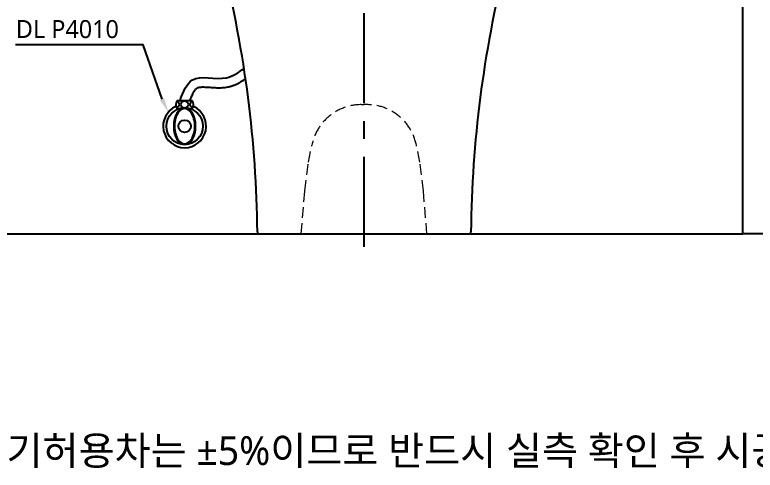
# Model space of a CAD drawing. Extents: x 5956 to 12061, y 2783 to 5292.
# Drawn here: x 10340 to 11371, y 2783 to 3417 of the extents above; entities that cross this region are included whole.
import ezdxf

# ---------------------------------------------------------------- set-up
doc = ezdxf.new("R2010")
doc.units = 0
doc.header["$LTSCALE"] = 20
doc.header["$MEASUREMENT"] = 0
doc.linetypes.add('CENTER', pattern=[2, 1.25, -0.25, 0.25, -0.25])
doc.linetypes.add('HIDDEN', pattern=[0.375, 0.25, -0.125])
doc.layers.get('0').update_dxf_attribs({"linetype": 'CONTINUOUS'})
for name, color, linetype in [('2', 2, 'CONTINUOUS'), ('3', 3, 'CONTINUOUS'), ('4', 4, 'CONTINUOUS'), ('6', 6, 'CONTINUOUS')]:
    doc.layers.add(name, color=color, linetype=linetype)
doc.styles.add('GHS', font='romans', dxfattribs={"bigfont": 'ghs'})
doc.styles.add('ROMANS', font='NanumGothic.ttf', dxfattribs={"height": 10.144927})

msp = doc.modelspace()

# ---------------------------------------------------------------- linework, layer by layer
at = {"color": 1, "linetype": 'CENTER', "ltscale": 5}
msp.add_line((10826.1, 3094), (10826.1, 3726.3), dxfattribs=at)
at = {"color": 7}
msp.add_line((10680.4, 3111.8), (10971.8, 3111.8), dxfattribs=at)
for centre, radius, start, end in [((9081.6, 3098.5), 1595.9, 0.584, 14.0382), ((12570.7, 3098.5), 1595.9, 165.9618, 179.416), ((10680.4, 3114.8), 3, 180.584, 270), ((10971.8, 3114.8), 3, 270, 359.416)]:
    msp.add_arc(centre, radius, start, end, dxfattribs=at)
at = {"color": 4}
msp.add_spline([(10569.8, 3297.8), (10586.8, 3326.2), (10634.2, 3329.3), (10658.8, 3342.2)], degree=3, dxfattribs=at)
msp.add_open_spline([(10583.6, 3297.8), (10583.9, 3298.4), (10584.1, 3299), (10585.2, 3301.8), (10586, 3303.8), (10587.7, 3307.4), (10588.6, 3309.1), (10590, 3311.4), (10590.6, 3312.2), (10591.7, 3313.5), (10592.1, 3314), (10592.7, 3314.5), (10592.9, 3314.7), (10593.1, 3314.8), (10593.2, 3314.9), (10593.4, 3315), (10593.5, 3315), (10593.7, 3315.1), (10593.7, 3315.2), (10594, 3315.3), (10594.3, 3315.4), (10595, 3315.7), (10595.6, 3315.8), (10597.1, 3316.1), (10598, 3316.2), (10599.9, 3316.4), (10601, 3316.4), (10603.4, 3316.4), (10604.7, 3316.3), (10608.2, 3316.2), (10610.5, 3316), (10615.3, 3315.7), (10617.9, 3315.5), (10623.2, 3315.3), (10626, 3315.3), (10630.1, 3315.6), (10631.3, 3315.7), (10633.9, 3316), (10635.3, 3316.2), (10637.4, 3316.7), (10638.2, 3316.9), (10639.7, 3317.2), (10640.4, 3317.4), (10642.5, 3318.1), (10643.9, 3318.6), (10648, 3320.2), (10650.5, 3321.5), (10655.2, 3324.1), (10657.4, 3325.5), (10660, 3327.2), (10660.5, 3327.5), (10660.9, 3327.9)], degree=3, knots=[4.364946, 4.364946, 4.364946, 4.364946, 6.197824, 6.197824, 12.871292, 12.871292, 19.544759, 19.544759, 24.445281, 24.445281, 29.345803, 29.345803, 31.370285, 31.370285, 32.767195, 32.767195, 33.954343, 33.954343, 35.141491, 35.141491, 37.515786, 37.515786, 41.785768, 41.785768, 46.05575, 46.05575, 50.325732, 50.325732, 54.595714, 54.595714, 61.26653, 61.26653, 67.937346, 67.937346, 74.608162, 74.608162, 77.450721, 77.450721, 80.478746, 80.478746, 82.158179, 82.158179, 83.837611, 83.837611, 87.196477, 87.196477, 93.946842, 93.946842, 100.697206, 100.697206, 102.198649, 102.198649, 102.198649, 102.198649], dxfattribs=at)
at = {"layer": '3', "color": 7, "linetype": 'HIDDEN', "lineweight": 0, "ltscale": 3}
for p, q in [((10822, 3291.8), (10826.1, 3291.8)), ((10830.2, 3291.8), (10826.1, 3291.8)), ((10748.6, 3211.8), (10753.4, 3235.5)), ((10903.6, 3211.8), (10898.9, 3235.5)), ((10743.6, 3171.8), (10748.6, 3211.8)), ((10908.6, 3171.8), (10903.6, 3211.8)), ((10738.6, 3111.8), (10743.6, 3171.8)), ((10913.6, 3111.8), (10908.6, 3171.8))]:
    msp.add_line(p, q, dxfattribs=at)
at = {"layer": '3', "color": 7}
msp.add_lwpolyline([(9426.1, 5036.8), (9426.1, 5292.2), (12061.3, 5292.2), (12061.3, 3111.8), (11353.6, 3111.8)], dxfattribs=at)
at = {"layer": '3', "extrusion": (0, 0, -1)}
msp.add_lwpolyline([(-10544.6, 3299.4), (-10518.3, 3375.1), (-10340.6, 3375.1)], dxfattribs=at)
at = {"layer": '3', "color": 7, "linetype": 'HIDDEN', "lineweight": 0, "ltscale": 3}
for centre, start, end in [((10822, 3221.8), 90, 168.6901), ((10830.2, 3221.8), 11.3099, 90)]:
    msp.add_arc(centre, 70, start, end, dxfattribs=at)
at = {"layer": '3', "extrusion": (0, 0, -1)}
msp.add_solid([(-10541.6, 3297.9), (-10553.5, 3281.5), (-10547.6, 3300.9)], dxfattribs=at)
at = {"layer": '4'}
for p, q in [((10565.6, 3297.8), (10569.8, 3297.8)), ((10569.8, 3297.8), (10586.6, 3297.8)), ((10565.6, 3285), (10565.6, 3285.8)), ((10565.6, 3285.8), (10567.5, 3285.8)), ((10566.9, 3285.5), (10566.9, 3285.8)), ((10584.7, 3285.8), (10586.6, 3285.8)), ((10585.4, 3285.5), (10585.4, 3285.8)), ((10586.6, 3285), (10586.6, 3285.8))]:
    msp.add_line(p, q, dxfattribs=at)
for radius in [25.5, 8.62]:
    msp.add_circle((10576.1, 3261.8), radius, dxfattribs=at)
for centre, radius, start, end in [((10573.6, 3291.8), 10, 143.1301, 216.8699), ((10578.6, 3291.8), 10, 323.1301, 36.8699), ((10576.1, 3261.8), 30, 113.9173, 66.0827)]:
    msp.add_arc(centre, radius, start, end, dxfattribs=at)
at = {"layer": '4', "extrusion": (0, 0, -1)}
for centre, start_param, end_param in [((10563.4, 3292), 1.824119, 4.49897), ((10588.9, 3292), 4.942097, 7.58465)]:
    msp.add_ellipse(centre, major_axis=(-5.23, 0), ratio=0.866391, start_param=start_param, end_param=end_param, dxfattribs=at)
for centre, major_axis, ratio in [((10576.1, 3292), (-5.23, 0), 0.866391), ((10576.1, 3261.8), (0, 25.5), 0.596529)]:
    msp.add_ellipse(centre, major_axis=major_axis, ratio=ratio, dxfattribs=at)
at = {"layer": '4'}
msp.add_open_spline([(10576.1, 3286.3), (10578.2, 3286.3), (10580.3, 3285.5), (10584.2, 3282.2), (10586, 3279.8), (10588.7, 3273.7), (10589.6, 3270.2), (10590.5, 3262.6), (10590.4, 3258.7), (10589.2, 3251.4), (10588, 3247.9), (10585, 3242.4), (10583.1, 3240.2), (10579.1, 3237.6), (10577, 3237), (10572.9, 3237.7), (10570.8, 3238.8), (10567, 3242.6), (10565.4, 3245.3), (10563, 3251.7), (10562.2, 3255.4), (10561.7, 3263.1), (10562, 3267), (10563.6, 3274.1), (10564.9, 3277.3), (10568.2, 3282.4), (10570.2, 3284.3), (10573.5, 3286), (10574.8, 3286.3), (10576.1, 3286.3)], degree=3, knots=[0, 0, 0, 0, 0.46111, 0.46111, 0.922219, 0.922219, 1.383329, 1.383329, 1.844439, 1.844439, 2.305549, 2.305549, 2.766658, 2.766658, 3.227768, 3.227768, 3.688878, 3.688878, 4.149988, 4.149988, 4.611097, 4.611097, 5.072207, 5.072207, 5.533317, 5.533317, 5.994427, 5.994427, 6.283185, 6.283185, 6.283185, 6.283185], dxfattribs=at)
at = {"layer": '6'}
msp.add_lwpolyline([(10426.1, 5036.8), (9426.1, 5036.8), (9426.1, 3111.8), (11353.6, 3111.8), (11353.6, 4136.8)], dxfattribs=at)

# ---------------------------------------------------------------- texts
at = {"layer": '2', "insert": (10341, 3396.8), "char_height": 25, "attachment_point": 4, "style": 'ROMANS'}
msp.add_mtext('DL P4010', dxfattribs=at)
at = {"layer": '3', "color": 1, "insert": (9424.8, 2830.3), "char_height": 40, "attachment_point": 1, "style": 'GHS'}
msp.add_mtext_dynamic_manual_height_columns('{\\fNanumGothic|b0|i0|c129|p50;※주의: 비데 개폐높이 포함, 설치부위 도기허용차는 ±5%이므로 반드시 실측 확인 후 시공하십시오.}', width=2648.262, gutter_width=13.5, heights=[0], dxfattribs=at)

doc.saveas('drawing.dxf')
